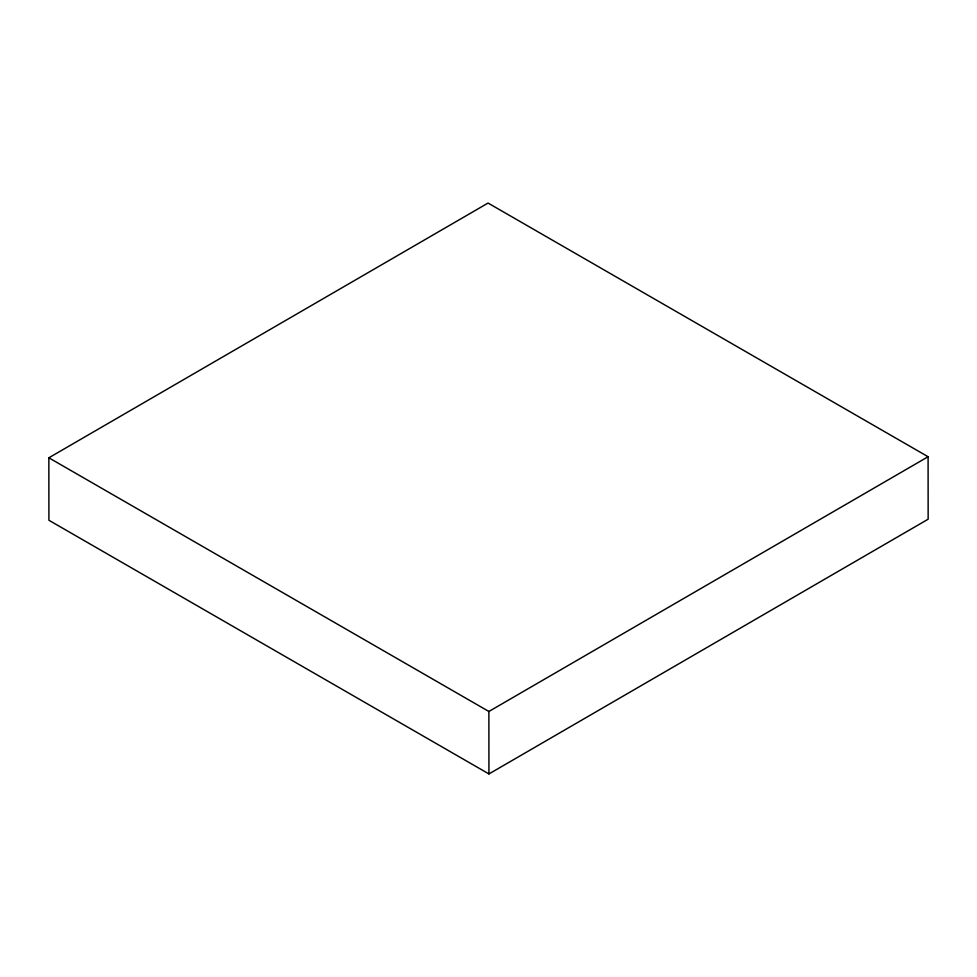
<?xml version="1.0" encoding="UTF-8"?>
<svg xmlns="http://www.w3.org/2000/svg" width="977" height="977" viewBox="0 0 977 977"><rect width="100%" height="100%" fill="white"/><g stroke="black" fill="none" stroke-linecap="round" stroke-linejoin="round"><path stroke-width="1.47" d="M48.85 457.798L488.06 203.057L928.089 456.735L928.15 519.202L488.94 773.943L48.911 520.265L48.85 457.798L488.879 711.476L488.94 773.943M488.879 711.476L928.089 456.735"/></g></svg>
